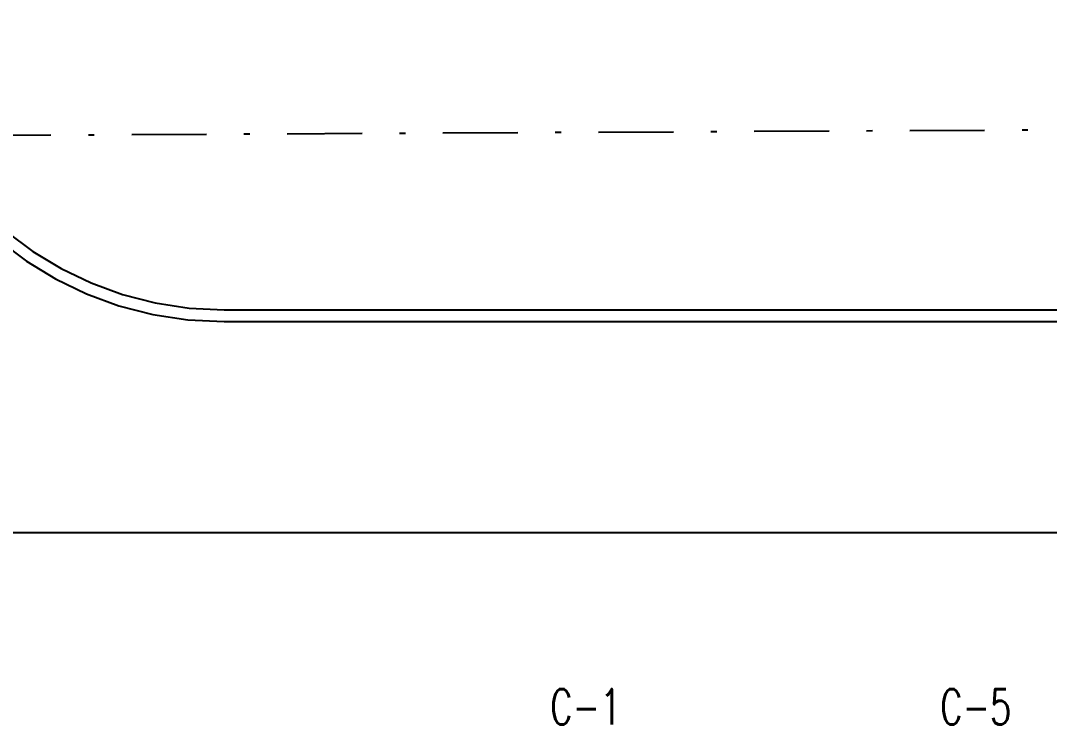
# Model space of a CAD drawing. Header units: millimetres. Extents: x -77 to 207, y -160 to 187.
# Drawn here: x -59.08 to -41.62, y 43.94 to 55.88 of the extents above; entities that cross this region are included whole.
import ezdxf
from ezdxf.xclip import XClip

# ---------------------------------------------------------------- set-up
doc = ezdxf.new("R2010")
doc.units = ezdxf.units.MM
doc.header["$LTSCALE"] = 0.1
doc.linetypes.add('X REF - ANELO INST bind$0$X REF - ANELO EXT$0$DASHDOT', pattern=[25.4, 12.7, -6.35, 0, -6.35])
for name, color, linetype in [('C01 Foil blanco', 30, 'Continuous'), ('C05 PRY roja', 10, 'Continuous'), ('X REF - ANELO INST bind$0$X REF - ANELO EXT$0$RLV-AUXILIARES', 252, 'Continuous'), ('X REF - ANELO INST bind$0$X REF - ANELO EXT$0$RLV-CORDONES', 8, 'Continuous'), ('X REF - ANELO INST bind$0$X REF - ANELO EXT$0$RLV-LINEA MT', 252, 'X REF - ANELO INST bind$0$X REF - ANELO EXT$0$DASHDOT')]:
    doc.layers.add(name, color=color, linetype=linetype)
doc.styles.get("Standard").update_dxf_attribs({"font": 'arial.ttf'})

# ---------------------------------------------------------------- blocks, each defined once
blk = doc.blocks.new('X REF - ANELO INST bind$0$X REF - ANELO EXT')
at = {"layer": 'X REF - ANELO INST bind$0$X REF - ANELO EXT$0$RLV-AUXILIARES'}
blk.add_line((-60.671, 47.199), (-11.831, 47.199), dxfattribs=at)
at = {"layer": 'X REF - ANELO INST bind$0$X REF - ANELO EXT$0$RLV-CORDONES'}
blk.add_lwpolyline([(-61.625, 77.495), (-61.625, 60.084), (-61.625, 60.084), (-61.625, 60.084), (-61.625, 60.084), (-61.625, 60.084), (-61.625, 60.084), (-61.625, 56.778, 0.414212), (-55.625, 50.778), (-29.056, 50.778)], format="xyb", dxfattribs=at)
at = {"layer": 'X REF - ANELO INST bind$0$X REF - ANELO EXT$0$RLV-CORDONES', "color": 253}
blk.add_lwpolyline([(-61.425, 77.495), (-61.425, 56.778, 0.414212), (-55.625, 50.978), (-28.867, 50.978)], format="xyb", dxfattribs=at)
at = {"layer": 'X REF - ANELO INST bind$0$X REF - ANELO EXT$0$RLV-LINEA MT'}
blk.add_line((-29.523, 54.09), (-75.658, 53.851), dxfattribs=at)
blk = doc.blocks.new('X REF - ANELO INST bind$0$X REF - ANELO')
blk.add_blockref('X REF - ANELO INST bind$0$X REF - ANELO EXT', (0, 0))
blk = doc.blocks.new('X REF - ANELO INST bind')
ref = blk.add_blockref('X REF - ANELO INST bind$0$X REF - ANELO', (0, 0))
XClip(ref).set_block_clipping_path([(-76.9680737415, -24.7711317477), (92.9860355418, 61.1669630168)])

msp = doc.modelspace()

# ---------------------------------------------------------------- block references
msp.add_blockref('X REF - ANELO INST bind', (0, 0))

# ---------------------------------------------------------------- texts
at = {"layer": 'C01 Foil blanco', "color": 7, "insert": (-52.897, 44.544, -0.004), "char_height": 0.6, "width": 3.90357, "attachment_point": 1}
msp.add_mtext('\\pi2.8036;{\\Fromans|c0;\\W0.7;\\C2;C-1}', dxfattribs=at)
at = {"layer": 'C05 PRY roja', "color": 7, "insert": (-45.561, 44.544, -0.004), "char_height": 0.6, "width": 3.30357, "attachment_point": 1}
msp.add_mtext('\\pi2.0836;{\\Fromans|c0;\\W0.7;\\C2;C-5}', dxfattribs=at)

doc.saveas('drawing.dxf')
